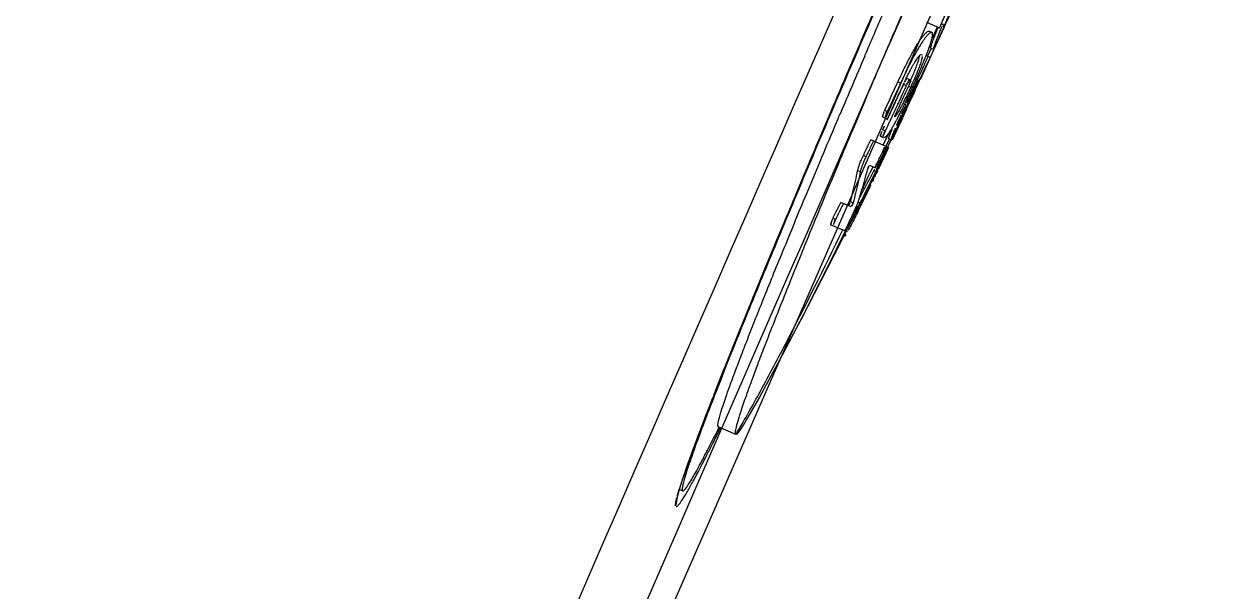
# Model space of a CAD drawing. Header units: millimetres. Extents: x 1145859089 to 1147511753, y -1047484727 to -1047247487.
# Drawn here: x 1146005265.9 to 1146005360.8, y -1047431236.1 to -1047431190.9 of the extents above; entities that cross this region are included whole.
import ezdxf
from ezdxf.xclip import XClip

# ---------------------------------------------------------------- set-up
doc = ezdxf.new("R2010")
doc.units = ezdxf.units.MM
doc.header["$LTSCALE"] = 100
doc.header["$MEASUREMENT"] = 0
doc.header["$XCLIPFRAME"] = 2
doc.layers.get('0').update_dxf_attribs({"linetype": 'CONTINUOUS'})
doc.layers.add('XREF', color=135, linetype='CONTINUOUS')
doc.layers.add('단지배치도$0$W240910', color=135, linetype='CONTINUOUS')

# ---------------------------------------------------------------- blocks, each defined once
blk = doc.blocks.new('단지배치도$0$zw$9902')
at = {"layer": '단지배치도$0$W240910', "linetype": 'ByBlock', "ltscale": 20}
for p, q in [((67175.562, -59870.414), (67241.68, -59719.244)), ((67192.486, -59821.084), (67191.768, -59822.75)), ((67196.854, -59821.484), (67197.904, -59821.943)), ((67197.095, -59822.212), (67197.308, -59822.305)), ((67197.095, -59822.212), (67197.097, -59822.213)), ((67197.275, -59822.897), (67197.425, -59822.564)), ((67197.425, -59822.564), (67197.502, -59822.393)), ((67198.26, -59821.899), (67197.461, -59823.664)), ((67197.502, -59822.393), (67197.738, -59821.87)), ((67198.251, -59821.895), (67198.286, -59821.817)), ((67198.26, -59821.899), (67198.251, -59821.895)), ((67198.26, -59821.702), (67198.292, -59821.716)), ((67198.286, -59821.817), (67198.342, -59821.692)), ((67191.768, -59822.75), (67190.612, -59825.446)), ((67197.17, -59824.303), (67196.387, -59826.017)), ((67196.492, -59824.064), (67196.506, -59824.073)), ((67197.17, -59824.303), (67196.839, -59824.158)), ((67197.25, -59823.572), (67196.959, -59824.211)), ((67197.207, -59823.553), (67197.461, -59823.664)), ((67190.612, -59825.446), (67189.941, -59827.014)), ((67194.803, -59826.342), (67194.592, -59826.25)), ((67195.655, -59826.126), (67195.325, -59825.982)), ((67195.349, -59826.792), (67195.547, -59826.362)), ((67195.547, -59826.362), (67195.655, -59826.126)), ((67195.611, -59826.107), (67195.623, -59826.078)), ((67196.287, -59825.973), (67196.387, -59826.017)), ((67189.941, -59827.014), (67189.289, -59828.544)), ((67195.259, -59826.54), (67195.048, -59826.447)), ((67195.441, -59826.591), (67195.611, -59826.665)), ((67195.839, -59826.744), (67195.64, -59827.176)), ((67195.733, -59827.351), (67195.668, -59827.323)), ((67195.986, -59826.875), (67195.892, -59826.834)), ((67195.228, -59828.07), (67195.123, -59828.024)), ((67195.213, -59828.104), (67195.137, -59828.267)), ((67195.228, -59828.07), (67195.213, -59828.104)), ((67195.315, -59828.329), (67195.461, -59828.013)), ((67195.323, -59828.071), (67195.346, -59828.021)), ((67195.387, -59828.099), (67195.323, -59828.071)), ((67195.492, -59827.874), (67195.387, -59828.099)), ((67195.461, -59828.013), (67195.52, -59827.886)), ((67195.733, -59827.351), (67195.492, -59827.874)), ((67195.52, -59827.886), (67195.606, -59827.699)), ((67189.289, -59828.544), (67188.654, -59830.037)), ((67189.96, -59828.892), (67189.996, -59828.807)), ((67193.381, -59829.036), (67193.753, -59829.199)), ((67193.748, -59828.611), (67193.537, -59828.519)), ((67193.74, -59829.271), (67193.77, -59829.207)), ((67194.952, -59829.119), (67194.633, -59829.804)), ((67194.949, -59829.126), (67194.95, -59829.124)), ((67194.95, -59829.124), (67194.952, -59829.119)), ((67194.952, -59829.119), (67194.973, -59829.075)), ((67194.973, -59829.075), (67195.037, -59828.935)), ((67188.654, -59830.037), (67188.037, -59831.494)), ((67193.583, -59830.152), (67193.372, -59830.059)), ((67194.633, -59829.804), (67194.13, -59830.877)), ((67193.851, -59831.472), (67192.438, -59830.854)), ((67193.41, -59830.659), (67193.199, -59830.567)), ((67193.407, -59830.666), (67193.223, -59830.586)), ((67193.42, -59831.279), (67193.653, -59830.781)), ((67193.92, -59830.785), (67193.64, -59831.38)), ((67193.653, -59830.781), (67193.862, -59830.333)), ((67193.842, -59830.756), (67194.053, -59830.848)), ((67194.058, -59830.853), (67193.847, -59830.761)), ((67194.128, -59830.881), (67194.059, -59830.851)), ((67188.037, -59831.494), (67187.436, -59832.916)), ((67193.851, -59831.472), (67193.046, -59833.173)), ((67193.41, -59831.975), (67193.343, -59832.118)), ((67193.681, -59831.398), (67193.41, -59831.975)), ((67187.436, -59832.916), (67186.851, -59834.305)), ((67191.849, -59832.093), (67192.06, -59832.185)), ((67192.332, -59832.861), (67193.015, -59833.159)), ((67193.108, -59832.617), (67193.011, -59832.575)), ((67193.343, -59832.118), (67193.108, -59832.617)), ((67191.605, -59833.39), (67191.394, -59833.298)), ((67192.894, -59833.408), (67192.683, -59833.316)), ((67186.851, -59834.305), (67186.282, -59835.66)), ((67192.363, -59834.606), (67192.121, -59835.11)), ((67186.282, -59835.66), (67185.727, -59836.985)), ((67190.881, -59836.198), (67190.044, -59835.832)), ((67191.027, -59835.871), (67190.816, -59835.779)), ((67191.586, -59835.885), (67191.426, -59835.816)), ((67192.121, -59835.11), (67191.472, -59836.458)), ((67191.695, -59835.878), (67191.763, -59835.748)), ((67191.116, -59836.802), (67191.018, -59837.004)), ((67191.019, -59836.759), (67191.116, -59836.802)), ((67191.231, -59836.752), (67191.294, -59836.635)), ((67191.569, -59836.119), (67191.583, -59836.092)), ((67185.727, -59836.985), (67185.187, -59838.28)), ((67189.266, -59837.607), (67190.472, -59838.134)), ((67189.637, -59837.183), (67189.426, -59837.09)), ((67191.018, -59837.004), (67190.969, -59837.106)), ((67185.187, -59838.28), (67184.661, -59839.545)), ((67190.412, -59838.11), (67189.688, -59839.584)), ((67190.379, -59838.518), (67190.241, -59838.458)), ((67190.541, -59837.991), (67190.472, -59838.134)), ((67190.472, -59838.134), (67190.488, -59838.104)), ((67184.661, -59839.545), (67184.15, -59840.781)), ((67189.688, -59839.584), (67188.811, -59841.35)), ((67184.15, -59840.781), (67183.652, -59841.988)), ((67188.811, -59841.35), (67187.948, -59843.065)), ((67183.652, -59841.988), (67183.168, -59843.167)), ((67183.168, -59843.167), (67182.697, -59844.317)), ((67187.948, -59843.065), (67187.08, -59844.765)), ((67182.697, -59844.317), (67182.316, -59845.254)), ((67182.316, -59845.254), (67181.943, -59846.172)), ((67187.08, -59844.765), (67186.223, -59846.418)), ((67181.943, -59846.172), (67181.581, -59847.07)), ((67181.581, -59847.07), (67181.228, -59847.948)), ((67186.223, -59846.418), (67185.373, -59848.03)), ((67181.228, -59847.948), (67180.885, -59848.805)), ((67185.373, -59848.03), (67184.492, -59849.667)), ((67180.885, -59848.805), (67180.553, -59849.641)), ((67180.553, -59849.641), (67180.231, -59850.455)), ((67184.492, -59849.667), (67183.578, -59851.322)), ((67180.231, -59850.455), (67179.921, -59851.245)), ((67179.921, -59851.245), (67179.622, -59852.012)), ((67183.578, -59851.322), (67182.664, -59852.926)), ((67179.391, -59852.607), (67179.169, -59853.186)), ((67179.622, -59852.012), (67179.391, -59852.607)), ((67182.664, -59852.926), (67182.315, -59853.523)), ((67178.955, -59853.747), (67178.749, -59854.29)), ((67179.169, -59853.186), (67178.955, -59853.747)), ((67181.705, -59854.31), (67180.31, -59853.7)), ((67180.484, -59853.785), (67180.487, -59853.777)), ((67178.553, -59854.814), (67178.366, -59855.318)), ((67178.749, -59854.29), (67178.553, -59854.814)), ((67178.366, -59855.318), (67178.188, -59855.802)), ((67177.903, -59856.593), (67177.792, -59856.91)), ((67178.021, -59856.263), (67177.903, -59856.593)), ((67178.188, -59855.802), (67178.021, -59856.263)), ((67177.588, -59857.499), (67177.497, -59857.77)), ((67177.687, -59857.212), (67177.588, -59857.499)), ((67177.792, -59856.91), (67177.687, -59857.212)), ((67177.247, -59858.552), (67177.207, -59858.685)), ((67177.29, -59858.411), (67177.247, -59858.552)), ((67177.337, -59858.263), (67177.29, -59858.411)), ((67177.387, -59858.106), (67177.337, -59858.263)), ((67177.44, -59857.942), (67177.387, -59858.106)), ((67177.497, -59857.77), (67177.44, -59857.942)), ((67177.005, -59859.497), (67177.004, -59859.499)), ((67177.007, -59859.482), (67177.005, -59859.497)), ((67177.01, -59859.464), (67177.007, -59859.482)), ((67177.013, -59859.443), (67177.01, -59859.464)), ((67177.018, -59859.418), (67177.013, -59859.443)), ((67177.023, -59859.391), (67177.018, -59859.418)), ((67177.029, -59859.362), (67177.023, -59859.391)), ((67177.036, -59859.329), (67177.029, -59859.362)), ((67177.044, -59859.294), (67177.036, -59859.329)), ((67177.052, -59859.256), (67177.044, -59859.294)), ((67177.062, -59859.216), (67177.052, -59859.256)), ((67177.072, -59859.174), (67177.062, -59859.216)), ((67177.084, -59859.129), (67177.072, -59859.174)), ((67177.096, -59859.081), (67177.084, -59859.129)), ((67177.109, -59859.031), (67177.096, -59859.081)), ((67177.123, -59858.979), (67177.109, -59859.031)), ((67177.138, -59858.925), (67177.123, -59858.979)), ((67177.154, -59858.868), (67177.138, -59858.925)), ((67177.171, -59858.809), (67177.154, -59858.868)), ((67177.207, -59858.685), (67177.171, -59858.809)), ((67177.477, -59858.794), (67177.209, -59858.677))]:
    blk.add_line(p, q, dxfattribs=at)
at = {"layer": '단지배치도$0$W240910'}
blk.add_arc((56404.253, -57219.78, 0), 12756.719, 322.5073299, 9.110085, dxfattribs=at)
at = {"layer": '단지배치도$0$W240910', "linetype": 'ByBlock', "ltscale": 20}
for centre, radius, start, end in [((93492.861, -71309.971), 28703.079, 156.175393, 156.577978), ((93061.131, -71121.144), 28226.861, 156.173706, 156.5796719), ((67260.627, -59848.18), 67.863, 156.9753, 157.16346), ((68430.573, -60354.396), 1347.322, 156.826876, 157.039315), ((67226.401, -59840.789), 34.494, 155.00698, 155.25743), ((67223.772, -59839.563), 31.593, 154.74583, 155.00681), ((67221.284, -59838.389), 28.842, 154.45463, 154.74755), ((66671.425, -59586.823), 576.4, 334.515327, 334.718788), ((67157.56, -59817.948), 38.584, 334.42281, 335.18064), ((67156.218, -59819.416), 39.157, 334.20048, 336.39086), ((67117.183, -59796.942), 84.071, 332.24613, 332.41147), ((68102.701, -60220.041), 993.71, 157.345175, 157.691456), ((67169.808, -59826.442), 23.854, 329.58593, 330.49885), ((67168.525, -59825.714), 25.329, 330.49309, 330.79402)]:
    blk.add_arc(centre, radius, start, end, dxfattribs=at)
blk.add_ellipse((66756.086, -59619.918), major_axis=(177.193, -452.685), ratio=1, start_param=0.708795, end_param=0.862005, dxfattribs=at)
for points, start_tangent, end_tangent in [([(67217.271, -59767.057), (67217.114, -59767.329), (67216.883, -59767.741), (67216.632, -59768.201), (67216.35, -59768.729), (67216.025, -59769.351), (67215.643, -59770.094), (67215.198, -59770.974), (67214.686, -59772.001), (67214.104, -59773.185), (67213.444, -59774.544), (67212.696, -59776.102), (67211.849, -59777.881), (67210.895, -59779.906), (67209.822, -59782.205), (67208.616, -59784.809), (67207.263, -59787.755), (67205.747, -59791.081), (67204.047, -59794.841), (67202.141, -59799.089), (67200.012, -59803.872), (67197.59, -59809.358), (67195.002, -59815.275), (67192.596, -59820.825), (67190.518, -59825.66), (67188.686, -59829.957), (67187.074, -59833.771), (67185.654, -59837.154), (67184.405, -59840.158), (67183.307, -59842.821), (67182.344, -59845.179), (67181.501, -59847.263), (67180.765, -59849.099), (67180.127, -59850.713), (67179.574, -59852.127), (67179.097, -59853.364), (67178.688, -59854.443), (67178.342, -59855.373), (67178.053, -59856.162), (67177.815, -59856.828), (67177.617, -59857.397), (67177.449, -59857.897), (67177.302, -59858.348), (67177.201, -59858.673)], (-0.505848, -0.862623), (-0.290029, -0.957018)), ([(67207.302, -59787.81), (67204.237, -59794.56), (67200.39, -59803.162), (67196.295, -59812.457), (67192.25, -59821.774), (67188.545, -59830.438), (67185.663, -59837.285)], (-0.416193, -0.909276), (-0.385119, -0.922867)), ([(67191.953, -59824.211), (67192.147, -59823.759), (67193.607, -59820.363), (67195.193, -59816.698), (67196.919, -59812.738)], (0.39347, 0.919338), (0.400722, 0.9162)), ([(67187.005, -59839.726), (67187.803, -59837.771), (67188.792, -59835.368), (67189.867, -59832.782), (67191.033, -59829.998), (67192.294, -59827.015), (67193.669, -59823.787), (67195.167, -59820.3), (67196.711, -59816.733), (67198.207, -59813.302)], (0.376434, 0.926443), (0.400747, 0.916189)), ([(67199.324, -59819.41), (67199.195, -59819.7), (67199.075, -59819.968), (67198.965, -59820.216), (67198.862, -59820.444), (67198.768, -59820.654), (67198.682, -59820.847), (67198.603, -59821.024), (67198.53, -59821.187), (67198.463, -59821.336), (67198.401, -59821.474), (67198.343, -59821.602), (67198.292, -59821.716)], (-0.407058, -0.913402), (-0.410219, -0.911987)), ([(67198.342, -59821.692), (67198.362, -59821.647), (67198.427, -59821.504), (67198.498, -59821.345), (67198.578, -59821.168), (67198.665, -59820.974), (67198.761, -59820.76), (67198.866, -59820.526), (67198.98, -59820.272), (67199.105, -59819.992), (67199.237, -59819.695), (67199.36, -59819.42), (67199.469, -59819.176), (67199.576, -59818.934)], (0.410398, 0.911907), (0.406531, 0.913637)), ([(67197.904, -59821.943), (67197.954, -59821.832), (67198.004, -59821.722), (67198.057, -59821.603), (67198.115, -59821.474), (67198.178, -59821.335), (67198.245, -59821.185), (67198.318, -59821.023), (67198.387, -59820.869), (67198.456, -59820.715)], (0.410433, 0.911891), (0.408779, 0.912634)), ([(67198.213, -59821.878), (67198.253, -59821.721), (67198.291, -59821.619)], (-0.9162, 0.400722), (0.308771, 0.951137)), ([(67194.592, -59826.25), (67194.817, -59825.769), (67195.047, -59825.292), (67195.277, -59824.828), (67195.506, -59824.384), (67195.729, -59823.97), (67195.939, -59823.599), (67196.13, -59823.279), (67196.301, -59823.011), (67196.447, -59822.798), (67196.566, -59822.636), (67196.662, -59822.516), (67196.74, -59822.428), (67196.856, -59822.313), (67196.939, -59822.249), (67197.095, -59822.212)], (0.41964, 0.907691), (0.924219, -0.381862)), ([(67197.15, -59822.34), (67197.098, -59822.379), (67196.952, -59822.519), (67196.848, -59822.639), (67196.715, -59822.811), (67196.56, -59823.03), (67196.397, -59823.282), (67196.223, -59823.565), (67196.038, -59823.885), (67195.839, -59824.248), (67195.62, -59824.661), (67195.379, -59825.138), (67195.107, -59825.694), (67194.803, -59826.342)], (-0.838136, -0.545461), (-0.419634, -0.907694)), ([(67196.839, -59824.158), (67196.897, -59824.008), (67197.024, -59823.67), (67197.134, -59823.356), (67197.223, -59823.079), (67197.285, -59822.853), (67197.324, -59822.68), (67197.344, -59822.554), (67197.348, -59822.399), (67197.308, -59822.305)], (0.366166, 0.93055), (-0.9162, 0.400722)), ([(67197.307, -59822.305), (67197.192, -59822.317), (67197.15, -59822.34)], (-0.92053, 0.390673), (-0.838136, -0.545461)), ([(67197.207, -59823.553), (67197.226, -59823.42), (67197.273, -59823.27), (67197.339, -59823.085), (67197.415, -59822.88), (67197.497, -59822.669), (67197.582, -59822.455), (67197.668, -59822.244), (67197.753, -59822.039), (67197.81, -59821.902)], (-0.9162, 0.400722), (0.385598, 0.922667)), ([(67198.084, -59821.843), (67198.04, -59821.948), (67197.906, -59822.271), (67197.784, -59822.57), (67197.682, -59822.828), (67197.596, -59823.051), (67197.526, -59823.241), (67197.472, -59823.4), (67197.434, -59823.524), (67197.417, -59823.645)], (-0.388067, -0.921631), (0.9162, -0.400722)), ([(67198.292, -59821.716), (67198.244, -59821.819), (67198.243, -59821.819)], (-0.410219, -0.911987), (-0.89293, 0.450195)), ([(67195.261, -59825.952), (67195.421, -59825.624), (67195.568, -59825.334), (67195.7, -59825.084), (67195.821, -59824.867), (67195.933, -59824.677), (67196.038, -59824.509), (67196.136, -59824.366), (67196.229, -59824.244), (67196.26, -59824.209)], (0.43123, 0.902242), (0.665667, 0.746249)), ([(67196.532, -59824.218), (67196.475, -59824.502), (67196.348, -59824.9), (67196.161, -59825.394), (67195.911, -59825.994), (67195.611, -59826.665)], (-0.121212, -0.992627), (-0.41723, -0.908801)), ([(67195.623, -59826.078), (67195.828, -59825.602), (67196.007, -59825.158), (67196.151, -59824.769), (67196.253, -59824.451), (67196.31, -59824.212)], (0.402805, 0.915286), (0.23108, 0.972935)), ([(67195.649, -59826.904), (67195.919, -59826.31), (67196.167, -59825.755), (67196.389, -59825.245), (67196.583, -59824.787), (67196.751, -59824.377), (67196.839, -59824.158)], (0.417384, 0.90873), (0.366166, 0.93055)), ([(67196.989, -59824.224), (67196.951, -59824.308), (67196.871, -59824.483), (67196.825, -59824.585), (67196.774, -59824.697), (67196.717, -59824.821), (67196.655, -59824.957), (67196.587, -59825.107), (67196.512, -59825.271), (67196.43, -59825.452), (67196.34, -59825.649), (67196.241, -59825.865), (67196.134, -59826.099), (67196.018, -59826.352), (67195.906, -59826.597), (67195.839, -59826.744)], (-0.413513, -0.910498), (-0.417098, -0.908862)), ([(67196.26, -59824.209), (67196.317, -59824.148), (67196.37, -59824.101)], (0.665667, 0.746249), (0.809372, 0.587297)), ([(67196.31, -59824.212), (67196.324, -59824.147)], (0.231079, 0.972935), (0.188916, 0.981993)), ([(67196.37, -59824.101), (67196.395, -59824.085), (67196.476, -59824.061)], (0.809372, 0.587297), (0.995406, -0.095744)), ([(67196.476, -59824.061), (67196.491, -59824.065)], (0.995406, -0.095744), (0.93822, -0.346039)), ([(67196.506, -59824.073), (67196.532, -59824.218)], (0.767619, -0.640906), (-0.121212, -0.992627)), ([(67193.537, -59828.519), (67193.886, -59827.771), (67194.238, -59827.015), (67194.592, -59826.25)], (0.423642, 0.90583), (0.41964, 0.907691)), ([(67194.803, -59826.342), (67194.748, -59826.461), (67194.683, -59826.602), (67194.604, -59826.771), (67194.559, -59826.868), (67194.51, -59826.974), (67194.457, -59827.09), (67194.398, -59827.216), (67194.334, -59827.353), (67194.265, -59827.501), (67194.19, -59827.662), (67194.117, -59827.82), (67194.052, -59827.96), (67193.994, -59828.084), (67193.942, -59828.195), (67193.895, -59828.295), (67193.853, -59828.385), (67193.748, -59828.611)], (-0.419634, -0.907694), (-0.423643, -0.905829)), ([(67193.753, -59829.199), (67193.808, -59829.08), (67193.876, -59828.936), (67193.957, -59828.761), (67194.004, -59828.66), (67194.055, -59828.55), (67194.112, -59828.429), (67194.173, -59828.297), (67194.24, -59828.153), (67194.314, -59827.995), (67194.393, -59827.824), (67194.48, -59827.637), (67194.57, -59827.442), (67194.654, -59827.261), (67194.728, -59827.101), (67194.793, -59826.959), (67194.852, -59826.832), (67194.905, -59826.718), (67194.953, -59826.615), (67194.996, -59826.52), (67195.074, -59826.352)], (0.423229, 0.906023), (0.418473, 0.908229)), ([(67195.048, -59826.447), (67195.09, -59826.357), (67195.128, -59826.277)], (0.418005, 0.908445), (0.44251, 0.896764)), ([(67195.128, -59826.277), (67195.164, -59826.209), (67195.206, -59826.137)], (0.44251, 0.896764), (0.470014, 0.882659)), ([(67195.206, -59826.137), (67195.221, -59826.108), (67195.325, -59825.982)], (0.470014, 0.882659), (0.916245, -0.400617)), ([(67195.536, -59826.074), (67195.462, -59826.152), (67195.394, -59826.266), (67195.31, -59826.432), (67195.259, -59826.54)], (-0.9162, 0.400722), (-0.417995, -0.908449)), ([(67195.892, -59826.834), (67195.899, -59826.819), (67195.99, -59826.621), (67196.078, -59826.429), (67196.156, -59826.26), (67196.224, -59826.11), (67196.287, -59825.973)], (0.417311, 0.908764), (0.416056, 0.909339)), ([(67195.259, -59826.54), (67195.192, -59826.684), (67195.113, -59826.856), (67195.067, -59826.955), (67195.017, -59827.063), (67194.962, -59827.183), (67194.902, -59827.313), (67194.836, -59827.457), (67194.763, -59827.614), (67194.684, -59827.786), (67194.597, -59827.974), (67194.502, -59828.178), (67194.399, -59828.4), (67194.293, -59828.628), (67194.198, -59828.834), (67194.113, -59829.016), (67194.038, -59829.178), (67193.97, -59829.323), (67193.909, -59829.454), (67193.853, -59829.573), (67193.803, -59829.681), (67193.757, -59829.779), (67193.715, -59829.869), (67193.642, -59830.025), (67193.583, -59830.152)], (-0.417995, -0.908449), (-0.423803, -0.905755)), ([(67193.77, -59829.207), (67193.925, -59828.874), (67194.484, -59827.67), (67195.048, -59826.447)], (0.422384, 0.906417), (0.418005, 0.908445)), ([(67195.611, -59826.665), (67195.404, -59827.111), (67195.222, -59827.494), (67195.063, -59827.818), (67194.926, -59828.089), (67194.805, -59828.318), (67194.698, -59828.511), (67194.602, -59828.675), (67194.518, -59828.808), (67194.45, -59828.904), (67194.317, -59829.025)], (-0.41723, -0.908801), (-0.9162, 0.400722)), ([(67194.317, -59829.025), (67194.374, -59828.902), (67194.443, -59828.753), (67194.483, -59828.668), (67194.526, -59828.575), (67194.574, -59828.472), (67194.626, -59828.36), (67194.683, -59828.237), (67194.745, -59828.102), (67194.813, -59827.955), (67194.887, -59827.795), (67194.967, -59827.622), (67195.053, -59827.434), (67195.145, -59827.235), (67195.23, -59827.051), (67195.304, -59826.89), (67195.349, -59826.792)], (0.42127, 0.906935), (0.417833, 0.908524)), ([(67194.533, -59829.201), (67194.588, -59829.095), (67194.763, -59828.754), (67194.952, -59828.376), (67195.158, -59827.95), (67195.389, -59827.464), (67195.649, -59826.904)], (0.466956, 0.884281), (0.417384, 0.90873)), ([(67195.64, -59827.176), (67195.569, -59827.33), (67195.505, -59827.469), (67195.447, -59827.595), (67195.395, -59827.709), (67195.347, -59827.813), (67195.303, -59827.908), (67195.228, -59828.07)], (-0.417729, -0.908572), (-0.419051, -0.907962)), ([(67195.346, -59828.021), (67195.398, -59827.908), (67195.442, -59827.813), (67195.49, -59827.707), (67195.544, -59827.591), (67195.603, -59827.463), (67195.668, -59827.323), (67195.738, -59827.169), (67195.815, -59827.001), (67195.892, -59826.834)], (0.419074, 0.907952), (0.417311, 0.908764)), ([(67195.606, -59827.699), (67195.657, -59827.588), (67195.715, -59827.462), (67195.779, -59827.323), (67195.849, -59827.171), (67195.921, -59827.015), (67195.986, -59826.875)], (0.419391, 0.907806), (0.418102, 0.9084)), ([(67195.968, -59826.868), (67195.918, -59826.96), (67195.86, -59827.078), (67195.782, -59827.244), (67195.733, -59827.351)], (0.9162, -0.400722), (-0.418383, -0.908271)), ([(67195.137, -59828.267), (67195.117, -59828.311), (67195.053, -59828.452), (67194.981, -59828.608), (67194.903, -59828.781), (67194.847, -59828.905)], (-0.417644, -0.908611), (-0.411348, -0.911478)), ([(67195.338, -59828.181), (67195.33, -59828.223), (67195.26, -59828.372), (67195.22, -59828.458), (67195.176, -59828.551), (67195.128, -59828.651), (67195.076, -59828.759), (67195.022, -59828.869), (67194.974, -59828.964), (67194.866, -59829.146)], (-0.168768, -0.985656), (-0.9162, 0.400722)), ([(67195.224, -59828.286), (67195.323, -59828.071)], (0.223996, 0.97459), (0.9162, -0.400722)), ([(67195.387, -59828.099), (67195.338, -59828.181)], (-0.9162, 0.400722), (-0.168768, -0.985656)), ([(67185.456, -59839.69), (67185.467, -59839.665), (67186.367, -59837.474), (67187.346, -59835.115), (67188.407, -59832.576), (67189.556, -59829.847), (67189.96, -59828.892)], (0.378713, 0.925514), (0.389997, 0.920816)), ([(67193.381, -59829.036), (67193.379, -59828.929), (67193.405, -59828.84), (67193.437, -59828.753), (67193.484, -59828.638), (67193.537, -59828.519)], (-0.9162, 0.400722), (0.423642, 0.90583)), ([(67193.522, -59830.674), (67193.595, -59830.627), (67193.691, -59830.54), (67193.786, -59830.43), (67193.848, -59830.35), (67193.922, -59830.246), (67194.014, -59830.108), (67194.128, -59829.925), (67194.269, -59829.684), (67194.424, -59829.404), (67194.533, -59829.201)], (0.945778, 0.324814), (0.466956, 0.884281)), ([(67193.748, -59828.611), (67193.695, -59828.73), (67193.652, -59828.834), (67193.599, -59828.987), (67193.592, -59829.129)], (-0.9162, 0.400722), (0.9162, -0.400722)), ([(67194.847, -59828.905), (67194.817, -59828.97), (67194.723, -59829.179), (67194.621, -59829.41), (67194.509, -59829.664), (67194.396, -59829.926)], (-0.411348, -0.911478), (-0.392896, -0.919583)), ([(67194.866, -59829.146), (67194.869, -59829.089)], (-0.9162, 0.400722), (0.498277, 0.867018)), ([(67194.869, -59829.089), (67194.895, -59829.047), (67194.958, -59828.891), (67195.004, -59828.783), (67195.063, -59828.647), (67195.136, -59828.482), (67195.224, -59828.286)], (0.498277, 0.867018), (0.223996, 0.97459)), ([(67195.037, -59828.935), (67195.086, -59828.827), (67195.142, -59828.707), (67195.194, -59828.593), (67195.243, -59828.487), (67195.288, -59828.39), (67195.315, -59828.329)], (0.416591, 0.909094), (0.418276, 0.90832)), ([(67193.199, -59830.567), (67193.207, -59830.465), (67193.254, -59830.334), (67193.303, -59830.213), (67193.372, -59830.059)], (-0.916201, 0.40072), (0.423798, 0.905757)), ([(67193.583, -59830.152), (67193.53, -59830.269), (67193.486, -59830.373), (67193.429, -59830.523), (67193.41, -59830.659)], (-0.9162, 0.400722), (0.9162, -0.400722)), ([(67193.372, -59830.059), (67193.74, -59829.271)], (0.423799, 0.905756), (0.42249, 0.906368)), ([(67193.842, -59830.756), (67193.875, -59830.611), (67193.913, -59830.503), (67193.967, -59830.362), (67194.035, -59830.193), (67194.114, -59830.002), (67194.195, -59829.812)], (-0.445032, 0.895515), (0.393547, 0.919305)), ([(67194.396, -59829.926), (67194.298, -59830.158), (67194.219, -59830.351), (67194.156, -59830.509), (67194.108, -59830.639), (67194.074, -59830.74), (67194.053, -59830.848)], (-0.392896, -0.919583), (0.444627, -0.895716)), ([(67194.063, -59830.858), (67194.136, -59830.761), (67194.184, -59830.677), (67194.239, -59830.574), (67194.298, -59830.458), (67194.361, -59830.331), (67194.427, -59830.195), (67194.494, -59830.056), (67194.558, -59829.922), (67194.617, -59829.797)], (0.99009, -0.140435), (0.9162, -0.400722)), ([(67191.849, -59832.093), (67192.045, -59831.683), (67192.241, -59831.27), (67192.438, -59830.854)], (0.430588, 0.902548), (0.428071, 0.903745)), ([(67192.649, -59830.946), (67192.45, -59831.365), (67192.254, -59831.778), (67192.06, -59832.185)], (-0.428079, -0.903742), (-0.430592, -0.902547)), ([(67193.222, -59830.586), (67193.199, -59830.567)], (-0.935877, 0.352326), (-0.526632, 0.850093)), ([(67193.41, -59830.659), (67193.436, -59830.67)], (0.9162, -0.400722), (0.948146, -0.317835)), ([(67193.436, -59830.67), (67193.502, -59830.678), (67193.522, -59830.674)], (0.948146, -0.317835), (0.945778, 0.324814)), ([(67193.846, -59830.762), (67193.842, -59830.756)], (-0.583168, 0.812352), (-0.449283, 0.89339)), ([(67194.053, -59830.848), (67194.057, -59830.854)], (0.44888, -0.893592), (0.691621, -0.72226)), ([(67194.057, -59830.854), (67194.063, -59830.858)], (0.691621, -0.72226), (0.99009, -0.140435)), ([(67192.783, -59833.058), (67192.972, -59832.658), (67193.163, -59832.252), (67193.357, -59831.84)], (0.427036, 0.904235), (0.424998, 0.905194)), ([(67193.357, -59831.84), (67193.41, -59831.725), (67193.455, -59831.622), (67193.518, -59831.472), (67193.55, -59831.34)], (0.9162, -0.400722), (-0.9162, 0.400722)), ([(67191.394, -59833.298), (67191.419, -59833.196), (67191.45, -59833.085), (67191.488, -59832.968), (67191.532, -59832.839), (67191.575, -59832.726), (67191.63, -59832.585), (67191.702, -59832.414), (67191.746, -59832.316), (67191.795, -59832.208), (67191.849, -59832.093)], (0.22455, 0.974463), (0.430588, 0.902548)), ([(67192.06, -59832.185), (67191.976, -59832.366), (67191.895, -59832.549), (67191.829, -59832.708), (67191.775, -59832.844), (67191.732, -59832.963), (67191.697, -59833.065), (67191.647, -59833.226), (67191.605, -59833.39)], (-0.430592, -0.902547), (-0.224477, -0.974479)), ([(67192.196, -59833.172), (67192.227, -59833.084), (67192.271, -59832.986), (67192.332, -59832.861)], (0.213714, 0.976896), (0.9162, -0.400722)), ([(67193.108, -59832.617), (67193.066, -59832.709), (67193.02, -59832.81), (67192.97, -59832.922), (67192.905, -59833.112)], (-0.9162, 0.400722), (0.9162, -0.400722)), ([(67190.816, -59835.779), (67191.022, -59834.982), (67191.216, -59834.156), (67191.394, -59833.298)], (0.261674, 0.965156), (0.189734, 0.981835)), ([(67191.605, -59833.39), (67191.427, -59834.246), (67191.23, -59835.088), (67191.027, -59835.871)], (-0.189647, -0.981852), (-0.261788, -0.965125)), ([(67191.51, -59835.565), (67191.735, -59834.842), (67191.965, -59834.045), (67192.196, -59833.172)], (0.306726, 0.951798), (0.243598, 0.969876)), ([(67191.525, -59835.518), (67191.804, -59835), (67192.24, -59834.175), (67192.683, -59833.316)], (0.477417, 0.878677), (0.453244, 0.891387)), ([(67192.894, -59833.408), (67192.839, -59833.515), (67192.782, -59833.627), (67192.717, -59833.754), (67192.644, -59833.895), (67192.563, -59834.051), (67192.473, -59834.224), (67192.373, -59834.415), (67192.268, -59834.616), (67192.173, -59834.796), (67192.089, -59834.954), (67192.014, -59835.094), (67191.946, -59835.22), (67191.905, -59835.297)], (-0.453252, -0.891382), (-0.47397, -0.880541)), ([(67192.58, -59834.144), (67192.635, -59834.028), (67192.677, -59833.939), (67192.749, -59833.79)], (0.9162, -0.400722), (0.436849, 0.899535)), ([(67192.683, -59833.316), (67192.729, -59833.224), (67192.804, -59833.067)], (0.450784, 0.892633), (0.423715, 0.905795)), ([(67192.749, -59833.79), (67192.791, -59833.704), (67192.842, -59833.599), (67192.902, -59833.474), (67192.973, -59833.326), (67193.046, -59833.173)], (0.437891, 0.899028), (0.430151, 0.902757)), ([(67193.015, -59833.159), (67192.969, -59833.255), (67192.894, -59833.408)], (-0.9162, 0.400722), (-0.450793, -0.892629)), ([(67189.426, -59837.09), (67189.631, -59836.675), (67189.837, -59836.256), (67190.044, -59835.832)], (0.442467, 0.896785), (0.43914, 0.898419)), ([(67190.67, -59836.105), (67190.722, -59836), (67190.771, -59835.895), (67190.816, -59835.779)], (0.45119, 0.892428), (0.226944, 0.973908)), ([(67191.027, -59835.871), (67190.982, -59835.987), (67190.938, -59836.082), (67190.881, -59836.198)], (-0.227083, -0.973876), (-0.9162, 0.400722)), ([(67190.923, -59836.958), (67191.082, -59836.626), (67191.232, -59836.297), (67191.354, -59836.006), (67191.444, -59835.766), (67191.51, -59835.565)], (0.434166, 0.900833), (0.292215, 0.956353)), ([(67191.586, -59835.885), (67191.514, -59836.017), (67191.432, -59836.171), (67191.349, -59836.332), (67191.268, -59836.491), (67191.191, -59836.647), (67191.116, -59836.802)], (-0.9162, 0.400722), (-0.433795, -0.901012)), ([(67191.905, -59835.297), (67191.885, -59835.334), (67191.83, -59835.436), (67191.78, -59835.529), (67191.734, -59835.614), (67191.655, -59835.759), (67191.586, -59835.885)], (-0.47397, -0.880541), (-0.480479, -0.877006)), ([(67191.763, -59835.748), (67191.794, -59835.687), (67191.882, -59835.518), (67191.96, -59835.367), (67192.029, -59835.231), (67192.097, -59835.098)], (0.461581, 0.887098), (0.453815, 0.891096)), ([(67190.255, -59835.924), (67190.207, -59836.021), (67190.145, -59836.149), (67190.093, -59836.255), (67190.032, -59836.38), (67189.959, -59836.527), (67189.919, -59836.61), (67189.875, -59836.7), (67189.832, -59836.787), (67189.76, -59836.932), (67189.704, -59837.048), (67189.637, -59837.183)], (-0.439111, -0.898433), (-0.442396, -0.89682)), ([(67190.59, -59837.923), (67190.669, -59837.782), (67190.713, -59837.701), (67190.763, -59837.612), (67190.817, -59837.514), (67190.876, -59837.407), (67190.941, -59837.289), (67191.011, -59837.159), (67191.088, -59837.018), (67191.172, -59836.863), (67191.231, -59836.752)], (0.487666, 0.87303), (0.473532, 0.880777)), ([(67191.472, -59836.458), (67191.182, -59837.043), (67190.766, -59837.833), (67190.634, -59838.073)], (-0.4355, -0.900189), (-0.487963, -0.872864)), ([(67191.294, -59836.635), (67191.36, -59836.512), (67191.467, -59836.312), (67191.569, -59836.119)], (0.472137, 0.881525), (0.46599, 0.88479)), ([(67189.266, -59837.607), (67189.265, -59837.485), (67189.301, -59837.377), (67189.343, -59837.274), (67189.384, -59837.18), (67189.426, -59837.09)], (-0.9162, 0.400722), (0.442466, 0.896785)), ([(67189.637, -59837.183), (67189.585, -59837.294), (67189.542, -59837.393), (67189.487, -59837.541), (67189.476, -59837.699)], (-0.9162, 0.400722), (0.9162, -0.400722)), ([(67190.375, -59838.092), (67190.455, -59837.927), (67190.5, -59837.835), (67190.548, -59837.735), (67190.6, -59837.628), (67190.656, -59837.512), (67190.717, -59837.386), (67190.778, -59837.26), (67190.832, -59837.148), (67190.879, -59837.049), (67190.923, -59836.958)], (0.436459, 0.899724), (0.434166, 0.900833)), ([(67190.969, -59837.106), (67190.896, -59837.256), (67190.682, -59837.7), (67190.541, -59837.991)], (-0.434394, -0.900723), (-0.436183, -0.899858)), ([(67181.705, -59854.31), (67183.53, -59851.096), (67185.66, -59847.104), (67190.208, -59838.021)], (0.50962, 0.860399), (0.436151, 0.899873)), ([(67180.322, -59853.673), (67180.278, -59853.638), (67180.281, -59853.496), (67180.321, -59853.27), (67180.399, -59852.953), (67180.52, -59852.535), (67180.689, -59852.004), (67180.913, -59851.339), (67181.203, -59850.522), (67181.57, -59849.52), (67182.026, -59848.308), (67182.572, -59846.892), (67183.196, -59845.301), (67183.885, -59843.568), (67184.64, -59841.694), (67185.456, -59839.69)], (-0.912793, 0.408422), (0.378713, 0.925514)), ([(67181.705, -59854.31), (67181.669, -59854.196), (67181.677, -59854.079), (67181.703, -59853.922), (67181.748, -59853.718), (67181.814, -59853.462), (67181.906, -59853.141), (67182.029, -59852.739), (67182.193, -59852.236), (67182.407, -59851.606), (67182.682, -59850.825), (67183.027, -59849.875), (67183.457, -59848.721), (67183.984, -59847.338), (67184.603, -59845.739), (67185.298, -59843.975), (67186.059, -59842.067), (67186.894, -59840.001), (67187.005, -59839.726)], (-0.916102, 0.400945), (0.376434, 0.926443)), ([(67183.367, -59842.834), (67182.443, -59845.099), (67181.242, -59848.08), (67180.189, -59850.742), (67179.988, -59851.259)], (-0.379256, -0.925292), (-0.362558, -0.931961)), ([(67179.988, -59851.259), (67179.293, -59853.064), (67178.562, -59855.024), (67178.262, -59855.861), (67178.007, -59856.599), (67177.797, -59857.235), (67177.635, -59857.767), (67177.52, -59858.191), (67177.455, -59858.506), (67177.441, -59858.621), (67177.44, -59858.708), (67177.452, -59858.765), (67177.477, -59858.794)], (-0.362558, -0.931961), (0.838409, -0.545042)), ([(67176.958, -59860.04), (67177.053, -59860.007), (67177.13, -59859.934), (67177.234, -59859.809), (67177.373, -59859.616), (67177.548, -59859.347), (67177.748, -59859.019), (67177.964, -59858.646), (67178.195, -59858.234), (67178.446, -59857.773), (67178.729, -59857.242), (67179.055, -59856.618), (67179.438, -59855.873), (67179.884, -59854.99), (67180.397, -59853.961), (67180.484, -59853.785)], (0.915959, -0.401271), (0.44274, 0.89665)), ([(67177.477, -59858.794), (67177.515, -59858.793), (67177.566, -59858.762), (67177.629, -59858.703), (67177.704, -59858.615), (67177.891, -59858.353), (67178.125, -59857.981), (67178.405, -59857.5), (67178.73, -59856.914), (67179.099, -59856.226), (67179.509, -59855.437), (67180.372, -59853.731)], (0.969371, -0.245599), (0.446019, 0.895023)), ([(67182.315, -59853.523), (67182.24, -59853.649), (67182.101, -59853.873), (67181.985, -59854.045), (67181.889, -59854.173), (67181.811, -59854.258), (67181.705, -59854.31)], (-0.507802, -0.861474), (-0.916102, 0.400945)), ([(67177.012, -59859.349), (67176.989, -59859.445), (67176.941, -59859.679), (67176.92, -59859.842), (67176.918, -59859.949), (67176.958, -59860.04)], (-0.239115, -0.970991), (0.915889, -0.401433)), ([(67177.201, -59858.673), (67177.174, -59858.762), (67177.068, -59859.133), (67177.012, -59859.349)], (-0.290029, -0.957018), (-0.239115, -0.970991))]:
    blk.add_spline(points, degree=3, dxfattribs=dict(at, start_tangent=start_tangent, end_tangent=end_tangent))
blk = doc.blocks.new('단지배치도')
blk.add_blockref('단지배치도$0$zw$9902', (141034.193, 142437.157))

msp = doc.modelspace()

# ---------------------------------------------------------------- block references
at = {"layer": 'XREF'}
ref = msp.add_blockref('단지배치도', (1145797106.633357, -1047513806.462535), dxfattribs=at)
XClip(ref).set_block_clipping_path([(72982.4064819524, 34919.7593965302), (360382.4067475507, 255319.7593436702)])

doc.saveas('drawing.dxf')
